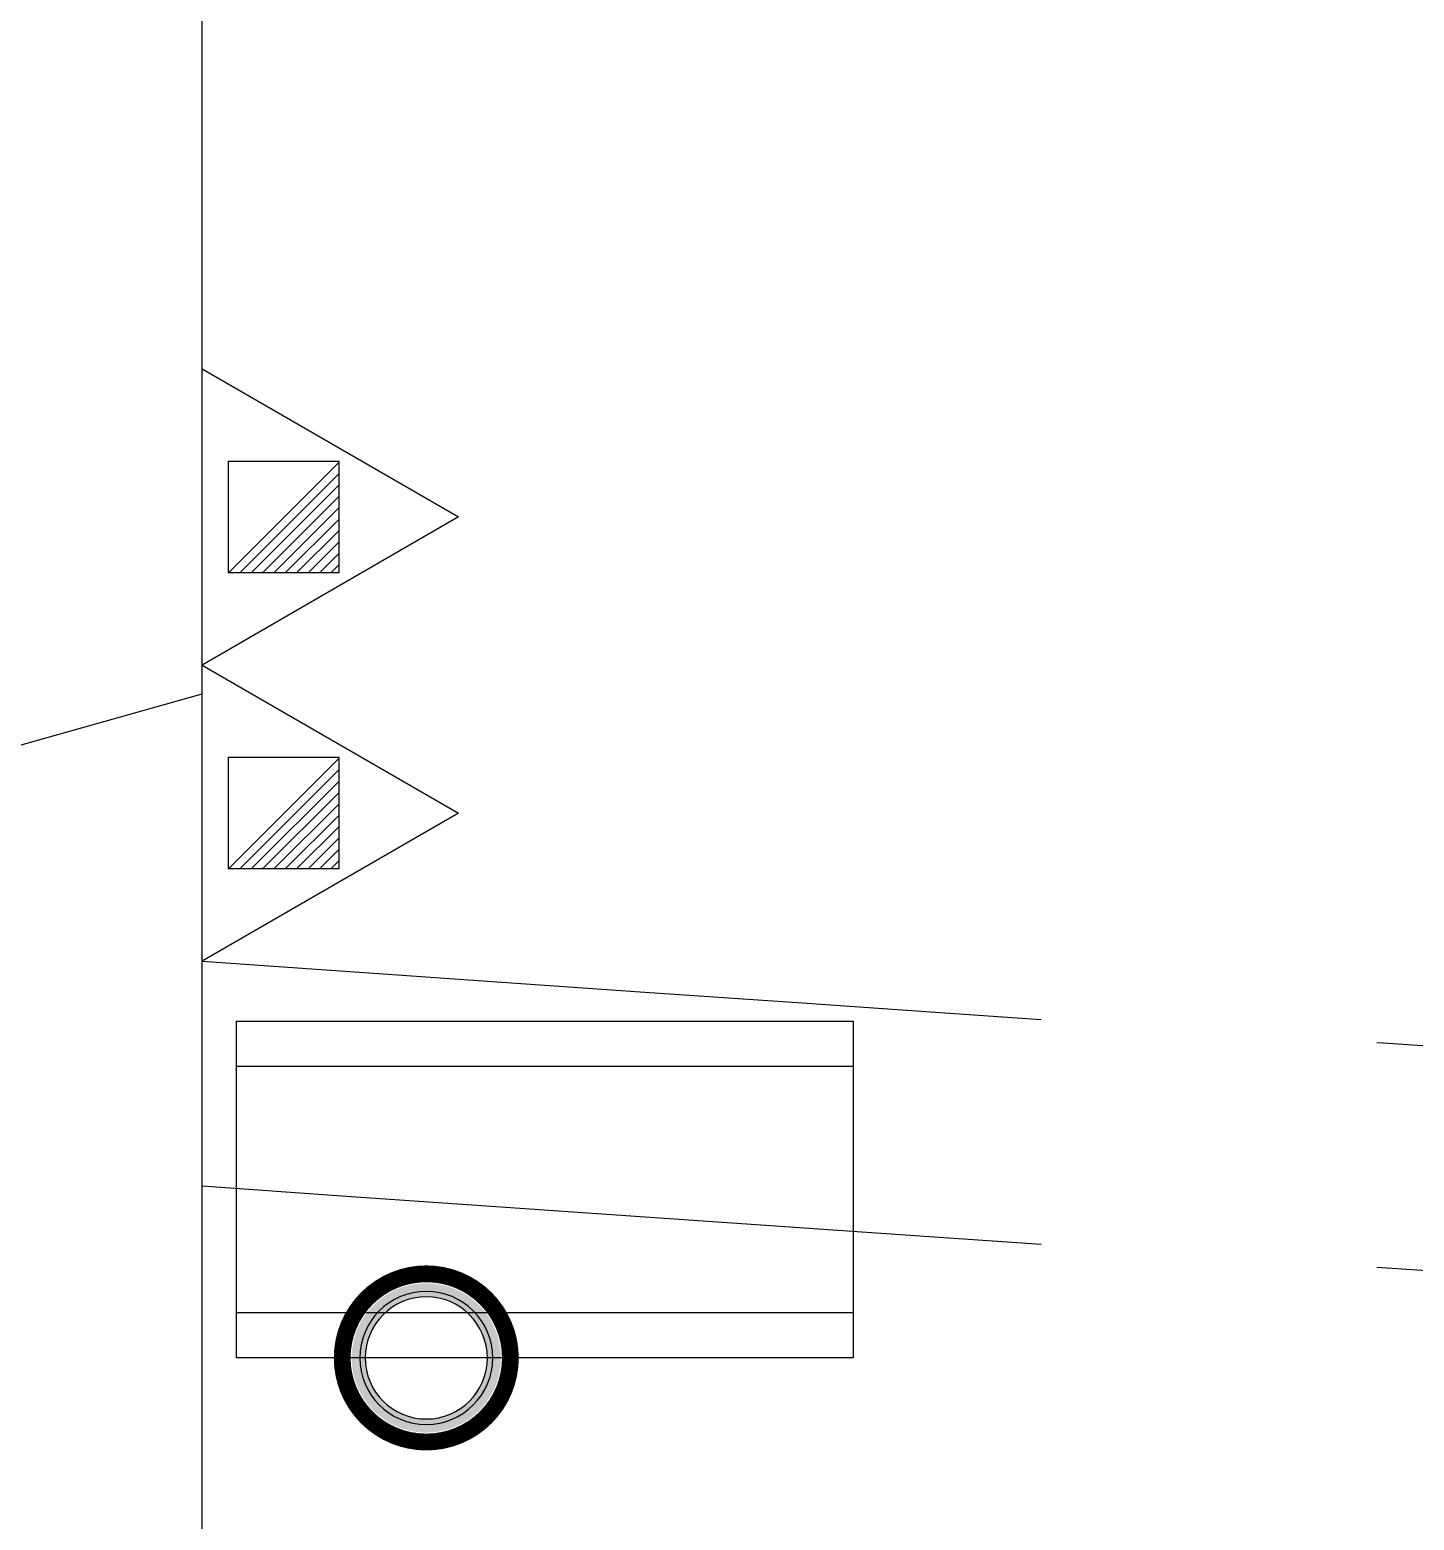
# Model space of a CAD drawing. Header units: inches. Extents: x 0 to 1813292486, y 0 to 3473589894.
# Drawn here: x 600561232 to 600562467, y 3473202640 to 3473203969 of the extents above; entities that cross this region are included whole.
import ezdxf
from ezdxf.enums import TextEntityAlignment as Align

# ---------------------------------------------------------------- set-up
doc = ezdxf.new("R2010")
doc.units = ezdxf.units.IN
doc.header["$LTSCALE"] = 1000
doc.header["$MEASUREMENT"] = 0
doc.linetypes.add('AX-MALL-WALL-P02-QT$0$DASH', pattern=[0.35, 0.25, -0.1])
for name, color, linetype in [('A-Anno-Note', 241, 'Continuous'), ('AX-MALL-P02-200$0$A-Anno-Note', 241, 'Continuous'), ('AX-MALL-WALL-P02$0$A-Anno-Note', 241, 'Continuous'), ('AX-MALL-WALL-P02-QT$0$A-Detl-Patt', 8, 'Continuous'), ('AX-MALL-WALL-P02-QT$0$A-Detl-Thin', 131, 'Continuous'), ('AX-MALL-WALL-P02-QT$0$A-Fixt', 81, 'Continuous'), ('AX-MALL-WALL-P02-QT$0$A-Wall', 2, 'Continuous'), ('AX-MALL-WALL-P02-QT$0$A-Wall-Patt', 13, 'Continuous'), ('PX-MALL-P02-LG$0$P-Airr-Pipe', 140, 'Continuous'), ('PX-MALL-P02-LG$0$P-Exsh', 31, 'Continuous'), ('PX-MALL-P02-LG$0$P-Pipe-Risr', 7, 'Continuous'), ('PX-MALL-P02-LG$0$P-Pipe-Risr-Arch', 6, 'Continuous'), ('PX-MALL-P02-LG$0$P-Pipe-Risr-W100', 6, 'Continuous'), ('PX-MALL-P02-LG$0$P-Pipe-Risr-W50', 6, 'Continuous')]:
    doc.layers.add(name, color=color, linetype=linetype)
doc.styles.add('PX-MALL-P02-LG$0$jzfz', font='gbenor.shx', dxfattribs={"bigfont": 'gbcbig.shx'})

# ---------------------------------------------------------------- blocks, each defined once
blk = doc.blocks.new('AX-MALL-WALL-P02-QT$0$tj')
at = {"layer": 'AX-MALL-WALL-P02-QT$0$A-Detl-Patt'}
h = blk.add_hatch(dxfattribs=at)
h.set_pattern_fill('STEEL', color=256, scale=100.0000000000001, angle=50.43183869082386)
h.set_pattern_definition([(75.00000000004839, (-14278.19445574284, 156289.8254051208), (-153.3407249234246, 41.08752340989569), []), (75.00000000004839, (-14317.88195610046, 156358.5661673546), (-153.3407249234246, 41.08752340989569), [])])
edge = h.paths.add_edge_path()
edge.add_line((88101.273016572, 47666.64152574539), (87883.93542659283, 47459.84604215622))
edge.add_line((87883.93542659283, 47459.84604215622), (91571.54751467705, 43584.64122533798))
edge.add_arc((262949.389629302, 558937.705083496), 543101.4133620498, 251.6057364187558, 260.0288666978238)
edge.add_arc((172180.8466627672, -2862.146247219684), 27099.9982179492, 64.7128659603706, 96.9316049602786, ccw=False)
edge.add_arc((262948.9730309481, 558936.3205539446), 543099.9677998082, 261.6155114784545, 271.7251478115656)
edge.add_line((279298.9759148359, 16082.51663446426), (279298.9759315252, 16382.65274763107))
edge.add_arc((262948.9742454757, 558936.3204835369), 542799.9676941936, 261.62020364125146, 271.7261014454634, ccw=False)
edge.add_arc((172180.8456921196, -2862.14609140989), 27400.00151046549, 64.80631838577902, 96.83815911678944)
edge.add_arc((262949.394896181, 558937.7037490648), 542801.4137571028, 251.6136389015772, 260.02417327084333, ccw=False)
edge.add_line((91737.26096642017, 43845.69257831573), (88101.273016572, 47666.64152574539))
blk.add_lwpolyline([(88103.03003954887, 47737.33037519455), (87813.24658572674, 47461.60306501389), (91543.92713344097, 43541.13421487808, 0.03677856867194786), (168908.9495433569, 23989.2463850975, -0.1416543586965341), (183742.0972260237, 21592.70785188675, 0.04416604653312874), (279348.9759123325, 16034.00206041336), (279348.9759345055, 16434.18465709686, -0.04414427716130016), (183859.0483468771, 21979.79425859451, 0.1405450684183163), (168919.8474783897, 24393.46752309799, -0.03670519880877311), (91764.87840116024, 43889.20268630981), (88103.03007543087, 47737.33033752441)], format="xyb", dxfattribs=at)
blk.add_lwpolyline([(88101.273016572, 47666.64152574539), (87883.93542659283, 47459.84604215622), (91571.54751467705, 43584.64122533798, 0.0367693963449814), (168910.2986617088, 24039.77597379684, -0.1415142461245126), (183756.7420067787, 21641.08926153183, 0.04414024362697595), (279298.9759148359, 16082.51663446426), (279298.9759315252, 16382.65274763107, -0.04412389944666065), (183844.4648458958, 21931.40288829803, 0.1406825130026793), (168918.4574091434, 24342.94360637665, -0.03671436212623864), (91737.26096642017, 43845.69257831573)], format="xyb", close=True, dxfattribs=at)
blk = doc.blocks.new('AX-MALL-WALL-P02-QT$0$JB-AC(i)-Li')
for p, q in [((-275, 0), (275, 0)), ((-275, 0), (275, 0)), ((-275, -300), (-275, 0)), ((275, 0), (275, -300)), ((-275, -40), (275, -40)), ((275, -260), (-275, -260)), ((275, -300), (-275, -300))]:
    blk.add_line(p, q)
blk = doc.blocks.new('AX-MALL-WALL-P02-QT')
at = {"layer": 'AX-MALL-WALL-P02-QT$0$A-Wall-Patt'}
h = blk.add_hatch(dxfattribs=at)
h.set_pattern_fill('普通砖', color=256, scale=200, style=0)
h.set_pattern_definition([(45, (0, 359.0227), (-353.55353201463, 353.55353201463), [])])
h.paths.add_polyline_path([(600362207.8316381, 3473068980.141268), (600362337.3465585, 3473069031.115572), (600365996.5006276, 3473078853.574225), (600365926.0646685, 3473078950.956051), (600365809.0829984, 3473078923.392792), (600362154.8300714, 3473069114.090531)])
at = {"layer": 'AX-MALL-WALL-P02-QT$0$A-Detl-Thin', "linetype": 'AX-MALL-WALL-P02-QT$0$DASH', "ltscale": 3}
for points in [[(600362687.2949587, 3473069970.500245, 0.001959417487410063), (600366538.4133037, 3473068238.158598, 0.001265197399602242)], [(600362617.3048816, 3473069782.622335, 0.001917157248399221), (600366386.6633964, 3473068086.793465, 0.001917157248399221)]]:
    blk.add_lwpolyline(points, format="xyb", dxfattribs=at)
at = {"layer": 'AX-MALL-WALL-P02-QT$0$A-Wall'}
blk.add_line((600362337.3465585, 3473069031.115572), (600365996.5006276, 3473078853.574225), dxfattribs=at)
at = {"layer": 'AX-MALL-WALL-P02-QT$0$A-Detl-Thin', "rotation": 339.5681613091762}
blk.add_blockref('AX-MALL-WALL-P02-QT$0$tj', (600144118.6961328, 3473128496.287411), dxfattribs=at)
at = {"layer": 'AX-MALL-WALL-P02-QT$0$A-Fixt', "rotation": 339.5681613375581}
blk.add_blockref('AX-MALL-WALL-P02-QT$0$JB-AC(i)-Li', (600362955.0191187, 3473069813.501889), dxfattribs=at)
blk = doc.blocks.new('AX-MALL-WALL-P02')
at = {"layer": 'AX-MALL-WALL-P02$0$A-Anno-Note'}
blk.add_blockref('AX-MALL-WALL-P02-QT', (0, 0), dxfattribs=at)
blk = doc.blocks.new('PX-MALL-P02-LG$0$P-Risr')
at = {"layer": 'PX-MALL-P02-LG$0$P-Pipe-Risr-W50'}
h = blk.add_hatch(color=0, dxfattribs=at)
edge = h.paths.add_edge_path()
edge.add_ellipse((0, 0), major_axis=(47.05795628796547, 47.05795628796547), ratio=0.9999999999999695, start_angle=225.0000000000009, end_angle=405.0000000000009, ccw=False)
edge.add_ellipse((0, 0), major_axis=(47.05795628796764, 47.05795628796764), ratio=0.9999999999998785, start_angle=133.9675974886221, end_angle=225.0000000000035, ccw=False)
edge.add_line((-66.53919663240958, 1.199087783927098), (-54.4367953546693, 1.199087783927098))
edge.add_ellipse((0, 0), major_axis=(-38.50196423560672, 38.50196423560672), ratio=0.9999999999999859, start_angle=43.73814098242129, end_angle=134.9999999999996)
edge.add_ellipse((0, 0), major_axis=(38.50196423561096, 38.50196423561096), ratio=0.9999999999998216, start_angle=225.0000000000051, end_angle=405.0000000000051)
edge.add_ellipse((0, 0), major_axis=(38.50196423560679, 38.50196423560679), ratio=0.9999999999999831, start_angle=45.00000000000048, end_angle=133.7381409824204)
edge.add_line((-54.43679535467527, 1.199087783927098), (-66.53919663241555, 1.199087783927098))
edge.add_ellipse((0, 0), major_axis=(-47.05795628796762, 47.05795628796762), ratio=0.9999999999998742, start_angle=-45.00000000000358, end_angle=43.967597488629224, ccw=False)
at = {"layer": 'PX-MALL-P02-LG$0$P-Pipe-Risr-Arch', "ltscale": 0.7}
blk.add_circle((0, 0), 59.29000000000001, dxfattribs=at)
at = {"layer": 'PX-MALL-P02-LG$0$P-Pipe-Risr-W100', "color": 0, "const_width": 15}
blk.add_lwpolyline([(-75, 0, 1), (75, 0, 1)], format="xyb", close=True, dxfattribs=at)
at = {"layer": 'PX-MALL-P02-LG$0$P-Pipe-Risr-W50'}
blk.add_circle((0, 0), 54.45000000000001, dxfattribs=at)
at = {"layer": 'PX-MALL-P02-LG$0$P-Pipe-Risr', "style": 'PX-MALL-P02-LG$0$jzfz', "width": 0.6, "flags": 1}
for tag, p in [('SYS-MARK', (0.3310501334344735, -45.65933377496549)), ('RANGE', (0.3337570973526454, -45.67887874227017))]:
    blk.add_attdef(tag, text='', height=0.015625, dxfattribs=at).set_placement(p, align=Align.MIDDLE)
blk = doc.blocks.new('PX-MALL-P02-LG$0$MHQ')
at = {"layer": 'PX-MALL-P02-LG$0$P-Exsh', "ltscale": 0.7}
h = blk.add_hatch(dxfattribs=at)
h.set_pattern_fill('ANSI31', color=256, scale=25, style=0)
h.set_pattern_definition([(45, (-160019.2306599375, -42228.3236173685), (-28.0633003783411, 28.0633003783411), [])])
h.paths.add_polyline_path([(-75.0000000015425, 185.1731819980414), (75, 185.1731819980414), (75, 35.17318199802685), (-75.0000000015425, 35.17318199802685)])
for points in [[(0, 346.4101615137042), (-200, -1.455191522836685e-11), (200, -1.455191522836685e-11)], [(0, 346.4101615137042), (-200, -1.455191522836685e-11), (200, -1.455191522836685e-11)], [(0, 346.4101615137042), (-200, -1.455191522836685e-11), (200, -1.455191522836685e-11)], [(-75.0000000015425, 185.1731819980414), (75, 185.1731819980414), (75, 35.17318199802685), (-75.0000000015425, 35.17318199802685)]]:
    blk.add_lwpolyline(points, close=True, dxfattribs=at)
blk = doc.blocks.new('PX-MALL-P02-LG$0$A$C301F1425')
at = {"layer": 'PX-MALL-P02-LG$0$P-Exsh', "ltscale": 0.7}
for p in [(-200, 1.455191522836685e-11), (200, 1.455191522836685e-11)]:
    blk.add_blockref('PX-MALL-P02-LG$0$MHQ', p, dxfattribs=at)
blk = doc.blocks.new('PX-MALL-P02-LG')
at = {"xscale": -0.6600000001490107, "yscale": 0.660000000149011, "zscale": 0.660000000149011, "rotation": 249.5681618208259}
blk.add_blockref('PX-MALL-P02-LG$0$A$C301F1425', (600362779.455464, 3473070217.891517), dxfattribs=at)
at = {"layer": 'PX-MALL-P02-LG$0$P-Airr-Pipe', "xscale": -1, "rotation": 69.56816130750386}
blk.add_blockref('PX-MALL-P02-LG$0$P-Risr', (600362751.143478, 3473069569.147835), dxfattribs=at)
blk = doc.blocks.new('AX-MALL-P02-200')
at = {"layer": 'AX-MALL-P02-200$0$A-Anno-Note'}
blk.add_blockref('AX-MALL-WALL-P02', (0, 0), dxfattribs=at)
blk.add_blockref('PX-MALL-P02-LG', (0, 0), dxfattribs=at)

msp = doc.modelspace()

# ---------------------------------------------------------------- block references
at = {"layer": 'A-Anno-Note', "rotation": 20.43183869077545}
msp.add_blockref('AX-MALL-P02-200', (1250392458.527329, 9048125.682563305), dxfattribs=at)

doc.saveas('drawing.dxf')
